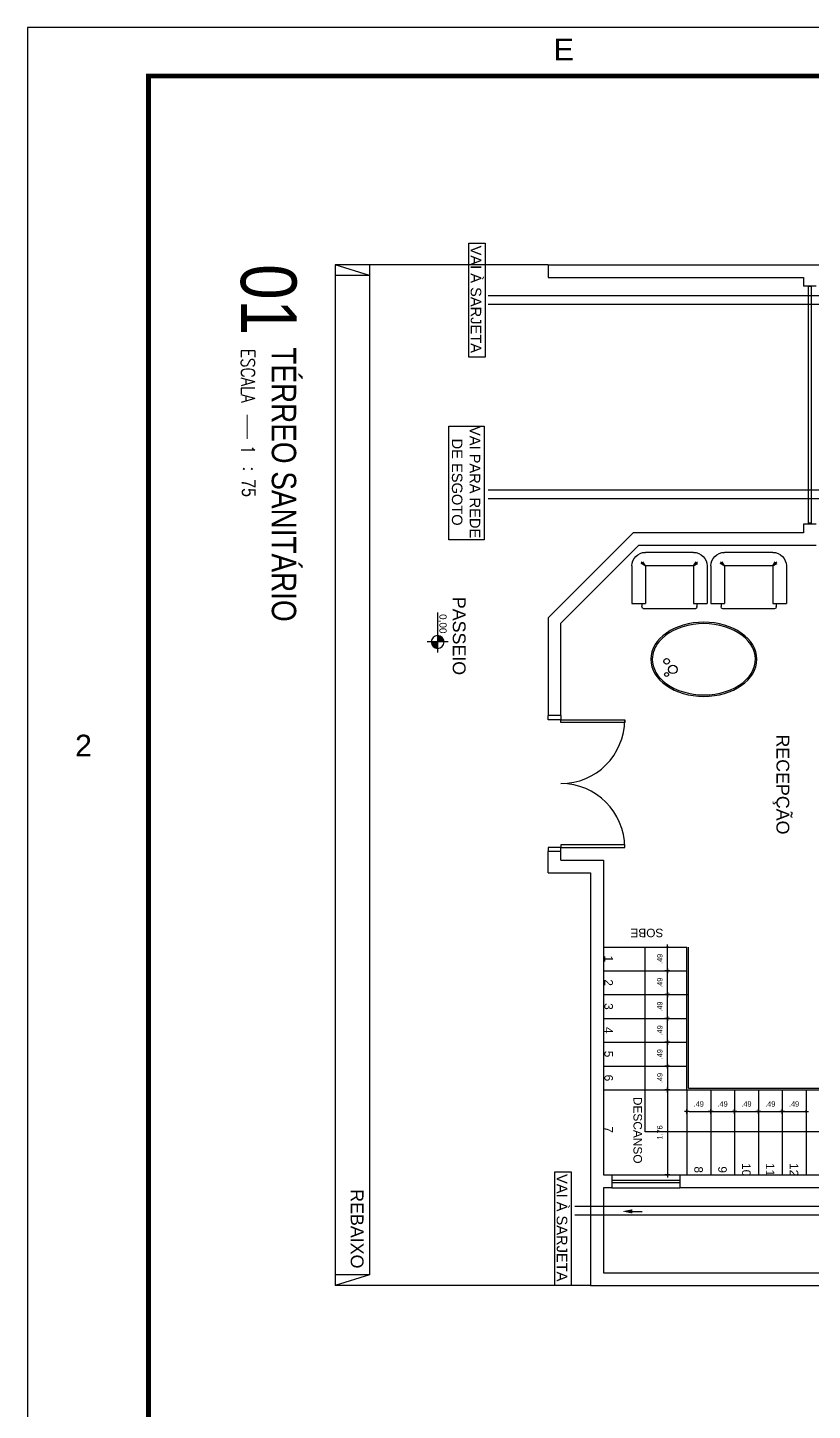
# Model space of a CAD drawing. Header units: millimetres. Extents: x 5512 to 5596, y 903 to 1082.
# Drawn here: x 5511.85 to 5528.08, y 1052.91 to 1081.52 of the extents above; entities that cross this region are included whole.
import ezdxf
from ezdxf.enums import TextEntityAlignment as Align

# ---------------------------------------------------------------- set-up
doc = ezdxf.new("R2010")
doc.units = ezdxf.units.MM
for name, color, linetype in [('0-COTAS', 8, 'Continuous'), ('A-PEN-M', 6, 'Continuous'), ('A-PEN-W', 7, 'Continuous'), ('A-PEN-Y', 2, 'Continuous'), ('COTA', 2, 'Continuous'), ('E-TXT-G', 3, 'Continuous'), ('E-TXT-Y', 2, 'Continuous'), ('MOVEIS', 7, 'Continuous'), ('NIVEIS', 1, 'Continuous'), ("PRANCHA - PROJETU'S", 7, 'Continuous'), ('TigreCad', 3, 'Continuous'), ('TUBOS_ESGOTO', 5, 'Continuous'), ('TUBULAÇÃO_ESGOTO', 5, 'Continuous')]:
    doc.layers.add(name, color=color, linetype=linetype)
doc.layers.add('E-TXT-W', color=7, linetype='Continuous', lineweight=20)
doc.styles.add('ARIAL', font='arial.ttf', dxfattribs={"height": 2})
doc.styles.add('CARIMBO_DADOS', font='arial.ttf', dxfattribs={"height": 0.1})
doc.styles.add('F2', font='ARIALN.TTF')
doc.styles.add('REG140', font='romans.shx', dxfattribs={"width": 0.8, "height": 0.35})
doc.styles.add('REG80', font='romans.shx', dxfattribs={"width": 0.8, "height": 0.1})
doc.styles.add('SANSSERIF2', font='sanssb__.ttf', dxfattribs={"width": 0.8})
doc.styles.add('T20', font='PORT2', dxfattribs={"height": 0.2})
doc.styles.add('TEXT', font='arial.ttf')
doc.dimstyles.new('ARQUITETURA', dxfattribs={"dimtxt": 0.11, "dimasz": 0.05, "dimexe": 0.1, "dimexo": 0, "dimgap": 0.1, "dimtad": 1, "dimzin": 5, "dimdsep": 46, "dimtxsty": 'F2', "dimblk": 'COTA', "dimcen": 0, "dimse1": 1, "dimse2": 1, "dimadec": 0, "dimazin": 0, "dimtfac": 2, "dimtix": 1, "dimtmove": 2, "dimatfit": 3, "dimldrblk": 'COTA', "dimfxl": 1, "dimtolj": 1, "dimtzin": 5, "dimarcsym": 0})

# ---------------------------------------------------------------- blocks, each defined once
blk = doc.blocks.new('ADFSGASDFG')
at = {"layer": "PRANCHA - PROJETU'S", "color": 1}
for p, q in [((360.678, 107.346), (276.578, 107.346)), ((276.578, 107.346), (276.578, 47.946))]:
    blk.add_line(p, q, dxfattribs=at)
at = {"layer": "PRANCHA - PROJETU'S", "color": 4, "const_width": 0.1}
blk.add_lwpolyline([(279.078, 106.346), (359.678, 106.346), (359.678, 48.946), (279.078, 48.946)], close=True, dxfattribs=at)
at = {"layer": "PRANCHA - PROJETU'S", "color": 50, "linetype": 'Continuous', "style": 'ARIAL'}
for s, p in [('E', (287.661, 106.896)), ('2', (277.732, 92.496))]:
    blk.add_text(s, height=0.45, dxfattribs=at).set_placement(p, align=Align.MIDDLE)
blk = doc.blocks.new('cotas')
at = {"layer": 'A-PEN-Y'}
h = blk.add_hatch(color=256, dxfattribs=at)
h.paths.add_polyline_path([(0.135, 0, 0.414214), (0, 0.135), (0, 0)])
h.paths.add_polyline_path([(0, 0), (-0.135, 0, 0.414214), (0, -0.135)])
at = {"layer": 'A-PEN-W'}
for p, q in [((-0.223, 0), (0.621, 0)), ((0, 0.223), (0, -0.223))]:
    blk.add_line(p, q, dxfattribs=at)
blk.add_circle((0, 0), 0.135, dxfattribs=at)
at = {"layer": 'A-PEN-W', "style": 'T20'}
blk.add_attdef('COTA', (0.167, 0.038), '', height=0.15, dxfattribs=at)
blk = doc.blocks.new('SOFA_1LG')
at = {"layer": 'MOVEIS'}
for p, q in [((-0.354, 0), (0.354, 0)), ((-0.554, -0.2), (-0.554, -0.75)), ((-0.354, -0.2), (-0.417, -0.163)), ((-0.354, -0.2), (-0.413, -0.14)), ((-0.354, -0.2), (-0.391, -0.137)), ((-0.354, -0.2), (0.354, -0.2)), ((-0.354, -0.2), (-0.354, -0.75)), ((0.354, -0.2), (0.391, -0.137)), ((0.354, -0.2), (0.413, -0.14)), ((0.354, -0.2), (0.417, -0.163)), ((0.354, -0.2), (0.354, -0.75)), ((0.554, -0.2), (0.554, -0.75)), ((-0.354, -0.75), (-0.554, -0.75)), ((-0.404, -0.75), (-0.404, -0.795)), ((-0.404, -0.801), (-0.404, -0.795)), ((0.554, -0.75), (0.354, -0.75)), ((0.404, -0.75), (0.404, -0.795)), ((0.404, -0.801), (0.404, -0.795)), ((-0.381, -0.83), (0.381, -0.83))]:
    blk.add_line(p, q, dxfattribs=at)
for centre, radius, start, end in [((-0.354, -0.2), 0.2, 90, 180), ((0.354, -0.2), 0.2, 360, 90), ((-0.374, -0.801), 0.03, 180, 257.6264), ((0.374, -0.801), 0.03, 282.3736, 0)]:
    blk.add_arc(centre, radius, start, end, dxfattribs=at)
blk = doc.blocks.new('IND_DES')
at = {"layer": 'E-TXT-W'}
blk.add_line((0.0269, -0.2428), (0.1984, -0.2428), dxfattribs=at)
at = {"layer": 'E-TXT-G', "style": 'REG80', "width": 0.8}
for s, p in [('ESCALA', (-0.4463, -0.2864)), ('1', (0.2426, -0.2864)), (':', (0.3988, -0.2706))]:
    blk.add_text(s, height=0.1, dxfattribs=at).set_placement(p)
blk.add_attdef('ESCALA', (0.4897, -0.2812), '', height=0.1, dxfattribs=at)
at = {"layer": 'E-TXT-W', "style": 'SANSSERIF2', "width": 0.6}
blk.add_attdef('00', text='', height=0.4, dxfattribs=at).set_placement((-0.7083, -0.2881), align=Align.CENTER)
at = {"layer": 'E-TXT-Y', "style": 'REG140', "width": 0.8}
for tag, p in [('PROJETO', (-0.4563, 0.1829)), ('DESENHO', (-0.4582, -0.0658))]:
    blk.add_attdef(tag, p, '', height=0.175, dxfattribs=at)
blk = doc.blocks.new('COTA')
at = {"layer": 'COTA'}
for p, q in [((-1, 0), (1, 0)), ((0, 1), (0, -1))]:
    blk.add_line(p, q, dxfattribs=at)
at = {"layer": 'COTA', "const_width": 0.5}
blk.add_lwpolyline([(-0.25, 0, 1), (0.25, 0, 1)], format="xyb", close=True, dxfattribs=at)
blk = doc.blocks.new('*D392')
at = {"layer": '0-COTAS', "color": 0, "lineweight": -2}
blk.add_line((5525.08, 1059.494), (5525.08, 1057.834), dxfattribs=at)
at = {"layer": 'Defpoints', "color": 0}
for p in [(5525.482, 1059.544), (5525.08, 1057.784), (5525.482, 1057.784)]:
    blk.add_point(p, dxfattribs=at)
at = {"layer": '0-COTAS', "color": 0, "lineweight": -2, "xscale": 0.05, "yscale": 0.05, "zscale": 0.05}
for p, rotation in [((5525.08, 1059.544), 90), ((5525.08, 1057.784), 270)]:
    blk.add_blockref('COTA', p, dxfattribs=dict(at, rotation=rotation))
at = {"layer": '0-COTAS', "color": 0, "insert": (5524.924, 1058.664), "char_height": 0.11, "attachment_point": 5, "rotation": 90, "style": 'F2'}
blk.add_mtext('\\A1;1.76', dxfattribs=at)
blk = doc.blocks.new('*D393')
at = {"layer": '0-COTAS', "color": 0, "lineweight": -2}
blk.add_line((5525.08, 1060.087), (5525.08, 1060.48), dxfattribs=at)
at = {"layer": 'Defpoints', "color": 0}
for p in [(5525.08, 1060.53), (5525.08, 1060.53), (5525.08, 1060.037)]:
    blk.add_point(p, dxfattribs=at)
at = {"layer": '0-COTAS', "color": 0, "lineweight": -2, "xscale": 0.05, "yscale": 0.05, "zscale": 0.05}
for p, rotation in [((5525.08, 1060.53), 90), ((5525.08, 1060.037), 270)]:
    blk.add_blockref('COTA', p, dxfattribs=dict(at, rotation=rotation))
at = {"layer": '0-COTAS', "color": 0, "insert": (5524.924, 1060.283), "char_height": 0.11, "attachment_point": 5, "rotation": 90, "style": 'F2'}
blk.add_mtext('\\A1;.49', dxfattribs=at)
blk = doc.blocks.new('*D394')
at = {"layer": '0-COTAS', "color": 0, "lineweight": -2}
blk.add_line((5525.08, 1060.58), (5525.08, 1060.973), dxfattribs=at)
at = {"layer": 'Defpoints', "color": 0}
for p in [(5525.08, 1061.023), (5525.08, 1061.023), (5525.08, 1060.53)]:
    blk.add_point(p, dxfattribs=at)
at = {"layer": '0-COTAS', "color": 0, "lineweight": -2, "xscale": 0.05, "yscale": 0.05, "zscale": 0.05}
for p, rotation in [((5525.08, 1061.023), 90), ((5525.08, 1060.53), 270)]:
    blk.add_blockref('COTA', p, dxfattribs=dict(at, rotation=rotation))
at = {"layer": '0-COTAS', "color": 0, "insert": (5524.924, 1060.776), "char_height": 0.11, "attachment_point": 5, "rotation": 90, "style": 'F2'}
blk.add_mtext('\\A1;.49', dxfattribs=at)
blk = doc.blocks.new('*D395')
at = {"layer": '0-COTAS', "color": 0, "lineweight": -2}
blk.add_line((5525.08, 1061.073), (5525.08, 1061.465), dxfattribs=at)
at = {"layer": 'Defpoints', "color": 0}
for p in [(5525.08, 1061.515), (5525.08, 1061.515), (5525.08, 1061.023)]:
    blk.add_point(p, dxfattribs=at)
at = {"layer": '0-COTAS', "color": 0, "lineweight": -2, "xscale": 0.05, "yscale": 0.05, "zscale": 0.05}
for p, rotation in [((5525.08, 1061.515), 90), ((5525.08, 1061.023), 270)]:
    blk.add_blockref('COTA', p, dxfattribs=dict(at, rotation=rotation))
at = {"layer": '0-COTAS', "color": 0, "insert": (5524.924, 1061.269), "char_height": 0.11, "attachment_point": 5, "rotation": 90, "style": 'F2'}
blk.add_mtext('\\A1;.49', dxfattribs=at)
blk = doc.blocks.new('*D396')
at = {"layer": '0-COTAS', "color": 0, "lineweight": -2}
blk.add_line((5525.08, 1061.565), (5525.08, 1061.958), dxfattribs=at)
at = {"layer": 'Defpoints', "color": 0}
for p in [(5525.08, 1062.008), (5525.08, 1062.008), (5525.08, 1061.515)]:
    blk.add_point(p, dxfattribs=at)
at = {"layer": '0-COTAS', "color": 0, "lineweight": -2, "xscale": 0.05, "yscale": 0.05, "zscale": 0.05}
for p, rotation in [((5525.08, 1062.008), 90), ((5525.08, 1061.515), 270)]:
    blk.add_blockref('COTA', p, dxfattribs=dict(at, rotation=rotation))
at = {"layer": '0-COTAS', "color": 0, "insert": (5524.924, 1061.762), "char_height": 0.11, "attachment_point": 5, "rotation": 90, "style": 'F2'}
blk.add_mtext('\\A1;.49', dxfattribs=at)
blk = doc.blocks.new('*D397')
at = {"layer": '0-COTAS', "color": 0, "lineweight": -2}
blk.add_line((5525.08, 1062.058), (5525.08, 1062.451), dxfattribs=at)
at = {"layer": 'Defpoints', "color": 0}
for p in [(5525.08, 1062.501), (5525.08, 1062.501), (5525.08, 1062.008)]:
    blk.add_point(p, dxfattribs=at)
at = {"layer": '0-COTAS', "color": 0, "lineweight": -2, "xscale": 0.05, "yscale": 0.05, "zscale": 0.05}
for p, rotation in [((5525.08, 1062.501), 90), ((5525.08, 1062.008), 270)]:
    blk.add_blockref('COTA', p, dxfattribs=dict(at, rotation=rotation))
at = {"layer": '0-COTAS', "color": 0, "insert": (5524.924, 1062.255), "char_height": 0.11, "attachment_point": 5, "rotation": 90, "style": 'F2'}
blk.add_mtext('\\A1;.49', dxfattribs=at)
blk = doc.blocks.new('*D391')
at = {"layer": '0-COTAS', "color": 0, "lineweight": -2}
blk.add_line((5525.08, 1059.987), (5525.08, 1059.594), dxfattribs=at)
at = {"layer": 'Defpoints', "color": 0}
for p in [(5525.08, 1060.037), (5525.08, 1059.544), (5525.08, 1059.544)]:
    blk.add_point(p, dxfattribs=at)
at = {"layer": '0-COTAS', "color": 0, "lineweight": -2, "xscale": 0.05, "yscale": 0.05, "zscale": 0.05}
for p, rotation in [((5525.08, 1060.037), 90), ((5525.08, 1059.544), 270)]:
    blk.add_blockref('COTA', p, dxfattribs=dict(at, rotation=rotation))
at = {"layer": '0-COTAS', "color": 0, "insert": (5524.924, 1059.791), "char_height": 0.11, "attachment_point": 5, "rotation": 90, "style": 'F2'}
blk.add_mtext('\\A1;.49', dxfattribs=at)
blk = doc.blocks.new('*D398')
at = {"layer": '0-COTAS', "color": 0, "lineweight": -2}
blk.add_line((5525.532, 1059.097), (5525.926, 1059.097), dxfattribs=at)
at = {"layer": 'Defpoints', "color": 0}
for p in [(5525.482, 1059.201), (5525.976, 1059.201), (5525.976, 1059.097)]:
    blk.add_point(p, dxfattribs=at)
at = {"layer": '0-COTAS', "color": 0, "lineweight": -2, "xscale": 0.05, "yscale": 0.05, "zscale": 0.05, "rotation": 180}
blk.add_blockref('COTA', (5525.482, 1059.097), dxfattribs=at)
at = {"layer": '0-COTAS', "color": 0, "lineweight": -2, "xscale": 0.05, "yscale": 0.05, "zscale": 0.05}
blk.add_blockref('COTA', (5525.976, 1059.097), dxfattribs=at)
at = {"layer": '0-COTAS', "color": 0, "insert": (5525.729, 1059.253), "char_height": 0.11, "attachment_point": 5, "style": 'F2'}
blk.add_mtext('\\A1;.49', dxfattribs=at)
blk = doc.blocks.new('*D399')
at = {"layer": '0-COTAS', "color": 0, "lineweight": -2}
blk.add_line((5526.026, 1059.097), (5526.418, 1059.097), dxfattribs=at)
at = {"layer": 'Defpoints', "color": 0}
for p in [(5525.976, 1059.201), (5526.468, 1059.097), (5526.468, 1059.097)]:
    blk.add_point(p, dxfattribs=at)
at = {"layer": '0-COTAS', "color": 0, "lineweight": -2, "xscale": 0.05, "yscale": 0.05, "zscale": 0.05, "rotation": 180}
blk.add_blockref('COTA', (5525.976, 1059.097), dxfattribs=at)
at = {"layer": '0-COTAS', "color": 0, "lineweight": -2, "xscale": 0.05, "yscale": 0.05, "zscale": 0.05}
blk.add_blockref('COTA', (5526.468, 1059.097), dxfattribs=at)
at = {"layer": '0-COTAS', "color": 0, "insert": (5526.222, 1059.253), "char_height": 0.11, "attachment_point": 5, "style": 'F2'}
blk.add_mtext('\\A1;.49', dxfattribs=at)
blk = doc.blocks.new('*D400')
at = {"layer": '0-COTAS', "color": 0, "lineweight": -2}
blk.add_line((5526.518, 1059.097), (5526.911, 1059.097), dxfattribs=at)
at = {"layer": 'Defpoints', "color": 0}
for p in [(5526.468, 1059.097), (5526.961, 1059.097), (5526.961, 1059.097)]:
    blk.add_point(p, dxfattribs=at)
at = {"layer": '0-COTAS', "color": 0, "lineweight": -2, "xscale": 0.05, "yscale": 0.05, "zscale": 0.05, "rotation": 180}
blk.add_blockref('COTA', (5526.468, 1059.097), dxfattribs=at)
at = {"layer": '0-COTAS', "color": 0, "lineweight": -2, "xscale": 0.05, "yscale": 0.05, "zscale": 0.05}
blk.add_blockref('COTA', (5526.961, 1059.097), dxfattribs=at)
at = {"layer": '0-COTAS', "color": 0, "insert": (5526.715, 1059.253), "char_height": 0.11, "attachment_point": 5, "style": 'F2'}
blk.add_mtext('\\A1;.49', dxfattribs=at)
blk = doc.blocks.new('*D401')
at = {"layer": '0-COTAS', "color": 0, "lineweight": -2}
blk.add_line((5527.011, 1059.097), (5527.404, 1059.097), dxfattribs=at)
at = {"layer": 'Defpoints', "color": 0}
for p in [(5526.961, 1059.097), (5527.454, 1059.097), (5527.454, 1059.097)]:
    blk.add_point(p, dxfattribs=at)
at = {"layer": '0-COTAS', "color": 0, "lineweight": -2, "xscale": 0.05, "yscale": 0.05, "zscale": 0.05, "rotation": 180}
blk.add_blockref('COTA', (5526.961, 1059.097), dxfattribs=at)
at = {"layer": '0-COTAS', "color": 0, "lineweight": -2, "xscale": 0.05, "yscale": 0.05, "zscale": 0.05}
blk.add_blockref('COTA', (5527.454, 1059.097), dxfattribs=at)
at = {"layer": '0-COTAS', "color": 0, "insert": (5527.208, 1059.253), "char_height": 0.11, "attachment_point": 5, "style": 'F2'}
blk.add_mtext('\\A1;.49', dxfattribs=at)
blk = doc.blocks.new('*D402')
at = {"layer": '0-COTAS', "color": 0, "lineweight": -2}
blk.add_line((5527.504, 1059.097), (5527.897, 1059.097), dxfattribs=at)
at = {"layer": 'Defpoints', "color": 0}
for p in [(5527.454, 1059.097), (5527.947, 1059.097), (5527.947, 1059.097)]:
    blk.add_point(p, dxfattribs=at)
at = {"layer": '0-COTAS', "color": 0, "lineweight": -2, "xscale": 0.05, "yscale": 0.05, "zscale": 0.05, "rotation": 180}
blk.add_blockref('COTA', (5527.454, 1059.097), dxfattribs=at)
at = {"layer": '0-COTAS', "color": 0, "lineweight": -2, "xscale": 0.05, "yscale": 0.05, "zscale": 0.05}
blk.add_blockref('COTA', (5527.947, 1059.097), dxfattribs=at)
at = {"layer": '0-COTAS', "color": 0, "insert": (5527.7, 1059.253), "char_height": 0.11, "attachment_point": 5, "style": 'F2'}
blk.add_mtext('\\A1;.49', dxfattribs=at)

msp = doc.modelspace()

# ---------------------------------------------------------------- linework, layer by layer
at = {"layer": '0-COTAS', "color": 8, "ltscale": 0.05}
for p, q in [((5518.214, 1076.616), (5518.214, 1055.496)), ((5518.214, 1076.616), (5518.214, 1064.296)), ((5522.614, 1076.616), (5518.214, 1076.616)), ((5518.918, 1076.396), (5518.214, 1076.616)), ((5518.918, 1076.396), (5518.214, 1076.616)), ((5518.918, 1076.616), (5518.918, 1055.716)), ((5518.918, 1076.396), (5518.214, 1076.396)), ((5518.918, 1076.396), (5518.214, 1076.396)), ((5518.918, 1055.716), (5518.214, 1055.716)), ((5518.918, 1055.716), (5518.214, 1055.496)), ((5518.918, 1055.716), (5518.214, 1055.716)), ((5518.918, 1055.716), (5518.214, 1055.496)), ((5523.493, 1055.496), (5518.214, 1055.496))]:
    msp.add_line(p, q, dxfattribs=at)
at = {"layer": '0-COTAS'}
for p, q in [((5522.614, 1076.616), (5575.414, 1076.616)), ((5522.614, 1076.616), (5522.614, 1076.352)), ((5522.614, 1076.352), (5527.894, 1076.352)), ((5527.894, 1076.352), (5527.894, 1076.176)), ((5528.158, 1076.176), (5527.894, 1076.176)), ((5528, 1071.272), (5528, 1076.176)), ((5528, 1076.176), (5528.052, 1076.176)), ((5528.052, 1076.176), (5528.052, 1071.272)), ((5527.894, 1071.248), (5527.894, 1071.072)), ((5528.158, 1071.248), (5527.894, 1071.248)), ((5528.052, 1071.272), (5528, 1071.272)), ((5524.374, 1071.072), (5522.614, 1069.312)), ((5524.483, 1070.808), (5522.877, 1069.202)), ((5527.894, 1071.072), (5524.374, 1071.072)), ((5528.158, 1070.808), (5524.483, 1070.808)), ((5522.614, 1069.312), (5522.614, 1067.29)), ((5522.877, 1067.29), (5522.877, 1069.202)), ((5522.877, 1067.29), (5522.614, 1067.29)), ((5522.877, 1064.474), (5522.614, 1064.474)), ((5522.614, 1064.034), (5522.614, 1064.474)), ((5522.877, 1064.298), (5522.877, 1064.474)), ((5522.877, 1064.298), (5523.757, 1064.298)), ((5523.757, 1064.298), (5523.757, 1057.784)), ((5522.614, 1064.034), (5523.493, 1064.034)), ((5523.493, 1064.034), (5523.493, 1057.52)), ((5523.757, 1062.501), (5525.482, 1062.501)), ((5524.62, 1058.676), (5524.62, 1062.501)), ((5525.482, 1059.544), (5525.482, 1062.501)), ((5525.517, 1059.579), (5525.517, 1062.501)), ((5523.757, 1062.008), (5525.482, 1062.008)), ((5523.757, 1061.515), (5525.517, 1061.515)), ((5523.757, 1061.023), (5525.482, 1061.023)), ((5523.757, 1060.53), (5525.482, 1060.53)), ((5523.757, 1060.037), (5525.482, 1060.037)), ((5523.757, 1059.544), (5525.482, 1059.544)), ((5525.482, 1059.544), (5531.678, 1059.544)), ((5525.482, 1059.544), (5525.482, 1057.784)), ((5525.517, 1059.579), (5531.678, 1059.579)), ((5525.976, 1059.544), (5525.976, 1057.784)), ((5526.468, 1059.544), (5526.468, 1057.784)), ((5526.961, 1059.544), (5526.961, 1057.784)), ((5527.454, 1059.544), (5527.454, 1057.784)), ((5527.947, 1059.544), (5527.947, 1057.784)), ((5530.421, 1058.676), (5524.62, 1058.676)), ((5523.757, 1057.784), (5523.933, 1057.784)), ((5523.933, 1057.784), (5523.933, 1057.52)), ((5523.933, 1057.784), (5525.341, 1057.784)), ((5523.933, 1057.679), (5525.341, 1057.679)), ((5525.341, 1057.784), (5531.678, 1057.784)), ((5525.341, 1057.784), (5525.341, 1057.52)), ((5523.493, 1057.52), (5523.493, 1055.496)), ((5523.933, 1057.52), (5523.757, 1057.52)), ((5523.757, 1057.52), (5523.757, 1055.76)), ((5523.933, 1057.626), (5525.341, 1057.626)), ((5523.933, 1057.52), (5525.341, 1057.52)), ((5535.286, 1057.52), (5525.341, 1057.52)), ((5523.757, 1055.76), (5575.15, 1055.76)), ((5523.493, 1055.496), (5575.414, 1055.496))]:
    msp.add_line(p, q, dxfattribs=at)
for points in [[(5522.877, 1067.29), (5522.877, 1067.202), (5522.614, 1067.202), (5522.614, 1067.29)], [(5522.877, 1064.474), (5522.877, 1064.562), (5522.614, 1064.562), (5522.614, 1064.474)]]:
    msp.add_lwpolyline(points, dxfattribs=at)
for points in [[(5522.877, 1067.202), (5524.197, 1067.202), (5524.197, 1067.149), (5522.877, 1067.149)], [(5522.877, 1064.562), (5524.197, 1064.562), (5524.197, 1064.615), (5522.877, 1064.615)]]:
    msp.add_lwpolyline(points, close=True, dxfattribs=at)
for centre, radius in [((5525.064, 1068.411), 0.0576), ((5525.193, 1068.245), 0.0886), ((5525.064, 1068.139), 0.0408)]:
    msp.add_circle(centre, radius, dxfattribs=at)
for centre, start, end in [((5522.877, 1067.202), 270, 0), ((5522.877, 1064.562), 0, 90)]:
    msp.add_arc(centre, 1.32, start, end, dxfattribs=at)
at = {"layer": '0-COTAS', "extrusion": (0, 0, -1)}
msp.add_ellipse((5525.834, 1068.454), major_axis=(-1.096, 0), ratio=0.7, dxfattribs=at)
at = {"layer": '0-COTAS'}
msp.add_open_spline([(5524.768, 1068.454), (5524.768, 1068.581), (5524.816, 1068.709), (5525.057, 1068.998), (5525.319, 1069.133), (5525.903, 1069.219), (5526.22, 1069.172), (5526.7, 1068.931), (5526.859, 1068.74), (5526.928, 1068.341), (5526.837, 1068.131), (5526.447, 1067.814), (5526.141, 1067.716), (5525.545, 1067.716), (5525.258, 1067.803), (5524.873, 1068.084), (5524.768, 1068.27), (5524.768, 1068.454)], degree=3, knots=[0, 0, 0, 0, 0.525814, 0.525814, 1.363017, 1.363017, 2.192453, 2.192453, 3.021767, 3.021767, 3.854626, 3.854626, 4.712753, 4.712753, 5.520055, 5.520055, 6.283185, 6.283185, 6.283185, 6.283185], dxfattribs=at)
at = {"layer": 'A-PEN-M', "color": 230}
for points in [[(5520.976, 1074.707), (5520.976, 1077.061), (5521.313, 1077.061), (5521.313, 1074.707)], [(5520.56, 1070.924), (5520.56, 1073.277), (5521.292, 1073.277), (5521.292, 1070.924)], [(5522.755, 1055.498), (5522.755, 1057.852), (5523.092, 1057.852), (5523.092, 1055.498)]]:
    msp.add_lwpolyline(points, close=True, dxfattribs=at)
at = {"layer": 'TigreCad'}
for p, q in [((5549.65, 1075.973), (5521.374, 1075.973)), ((5549.65, 1075.794), (5521.374, 1075.794)), ((5534.582, 1071.953), (5521.374, 1071.953)), ((5534.582, 1071.774), (5521.374, 1071.774)), ((5549.559, 1057.133), (5523.166, 1057.133)), ((5549.559, 1056.955), (5523.166, 1056.955))]:
    msp.add_line(p, q, dxfattribs=at)
at = {"layer": 'TUBOS_ESGOTO'}
msp.add_line((5524.352, 1057.031), (5524.562, 1057.031), dxfattribs=at)
at = {"layer": 'TUBULAÇÃO_ESGOTO'}
msp.add_solid([(5524.15, 1057.032), (5524.353, 1057.074), (5524.352, 1056.987)], dxfattribs=at)

# ---------------------------------------------------------------- block references
at = {"layer": '0-COTAS'}
ref = msp.add_blockref('IND_DES', (5517.09, 1073.589), dxfattribs=dict(at, xscale=2.879782632157952, yscale=2.879782632157952, zscale=2.879782632157952, rotation=270))
ref.add_attrib('00', '01', dxfattribs={"layer": 'E-TXT-W', "height": 1.1519, "rotation": 270, "style": 'F2'}).set_placement((5516.261, 1075.895), align=Align.CENTER)
ref.add_attrib('DESENHO', 'TÉRREO SANITÁRIO', (5516.901, 1074.908), dxfattribs={"layer": 'E-TXT-Y', "color": 2, "height": 0.50396, "rotation": 270, "style": 'F2'})
ref.add_attrib('ESCALA', '75', (5516.281, 1072.179), dxfattribs={"layer": 'E-TXT-G', "color": 7, "height": 0.288, "rotation": 270, "style": 'F2'})
at = {"layer": '0-COTAS', "xscale": -1.408, "yscale": 1.408, "zscale": 1.408}
for p in [(5525.123, 1070.666), (5526.76, 1070.666)]:
    msp.add_blockref('SOFA_1LG', p, dxfattribs=at)
at = {"layer": '0-COTAS'}
ref = msp.add_blockref('cotas', (5520.331, 1068.812), dxfattribs=dict(at, xscale=-0.9855999999959023, yscale=0.9855999999991037, zscale=0.9855999999991037, rotation=270))
ref.add_attrib('COTA', '0,00', (5520.367, 1069.389), dxfattribs={"layer": 'NIVEIS', "color": 1, "height": 0.1478, "rotation": 270, "style": 'TEXT'})
at = {"layer": "PRANCHA - PROJETU'S", "color": 1}
msp.add_blockref('ADFSGASDFG', (5235.275, 974.176), dxfattribs=at)

# ---------------------------------------------------------------- texts
at = {"layer": '0-COTAS', "color": 230, "attachment_point": 5, "style": 'CARIMBO_DADOS'}
for s, insert, char_height, rotation in [('PASSEIO', (5520.774, 1068.936), 0.264, 270), ('SOBE', (5524.656, 1062.793), 0.176, 180), ('1', (5523.865, 1062.257), 0.176, 270), ('2', (5523.865, 1061.764), 0.176, 270), ('3', (5523.865, 1061.271), 0.176, 270), ('4', (5523.865, 1060.778), 0.176, 270), ('5', (5523.865, 1060.286), 0.176, 270), ('6', (5523.865, 1059.793), 0.176, 270), ('DESCANSO', (5524.466, 1058.71), 0.176, 270), ('7', (5523.865, 1058.724), 0.176, 270), ('8', (5525.725, 1057.894), 0.176, 270), ('9', (5526.219, 1057.894), 0.176, 270), ('10', (5526.712, 1057.894), 0.176, 270), ('11', (5527.205, 1057.894), 0.176, 270), ('12', (5527.698, 1057.894), 0.176, 270), ('REBAIXO', (5518.664, 1056.67), 0.264, 270)]:
    msp.add_mtext(s, dxfattribs=dict(at, insert=insert, char_height=char_height, rotation=rotation))
at = {"layer": '0-COTAS', "color": 230, "insert": (5527.427, 1065.864), "char_height": 0.264, "attachment_point": 5, "rotation": 270, "style": 'CARIMBO_DADOS'}
msp.add_mtext_dynamic_manual_height_columns('RECEPÇÃO', width=0.84921, gutter_width=0.5, heights=[0], dxfattribs=at)
at = {"layer": 'A-PEN-M', "color": 230, "style": 'CARIMBO_DADOS'}
for s, height, p in [('VAI À SARJETA', 0.21683, (5521.014, 1075.902)), ('VAI PARA REDE', 0.21683, (5520.994, 1072.119)), ('DE ESGOTO', 0.2168, (5520.625, 1072.119)), ('VAI À SARJETA', 0.21683, (5522.793, 1056.693))]:
    msp.add_text(s, height=height, rotation=270, dxfattribs=at).set_placement(p, align=Align.CENTER)

# ---------------------------------------------------------------- dimensions: what is measured, and where the dimension line sits
at = {"layer": '0-COTAS'}
for base, p1, p2, picture, middle in [((5525.08, 1062.501), (5525.08, 1062.008), (5525.08, 1062.501), '*D397', (5524.924, 1062.255)), ((5525.08, 1062.008), (5525.08, 1061.515), (5525.08, 1062.008), '*D396', (5524.924, 1061.762)), ((5525.08, 1061.515), (5525.08, 1061.023), (5525.08, 1061.515), '*D395', (5524.924, 1061.269)), ((5525.08, 1061.023), (5525.08, 1060.53), (5525.08, 1061.023), '*D394', (5524.924, 1060.776)), ((5525.08, 1060.53), (5525.08, 1060.037), (5525.08, 1060.53), '*D393', (5524.924, 1060.283)), ((5525.08, 1059.544), (5525.08, 1060.037), (5525.08, 1059.544), '*D391', (5524.924, 1059.791)), ((5525.08, 1057.784), (5525.482, 1059.544), (5525.482, 1057.784), '*D392', (5524.924, 1058.664))]:
    dim = msp.add_linear_dim(base=base, p1=p1, p2=p2, angle=270, dimstyle='ARQUITETURA', dxfattribs=at)
    dim.commit()
    dim.dimension.update_dxf_attribs({"geometry": picture, "text_midpoint": middle})
for base, p1, p2, picture, middle in [((5525.976, 1059.097), (5525.482, 1059.201), (5525.976, 1059.201), '*D398', (5525.729, 1059.253)), ((5526.468, 1059.097), (5525.976, 1059.201), (5526.468, 1059.097), '*D399', (5526.222, 1059.253)), ((5526.961, 1059.097), (5526.468, 1059.097), (5526.961, 1059.097), '*D400', (5526.715, 1059.253)), ((5527.454, 1059.097), (5526.961, 1059.097), (5527.454, 1059.097), '*D401', (5527.208, 1059.253)), ((5527.947, 1059.097), (5527.454, 1059.097), (5527.947, 1059.097), '*D402', (5527.7, 1059.253))]:
    dim = msp.add_linear_dim(base=base, p1=p1, p2=p2, dimstyle='ARQUITETURA', dxfattribs=at)
    dim.commit()
    dim.dimension.update_dxf_attribs({"geometry": picture, "text_midpoint": middle})

doc.saveas('drawing.dxf')
